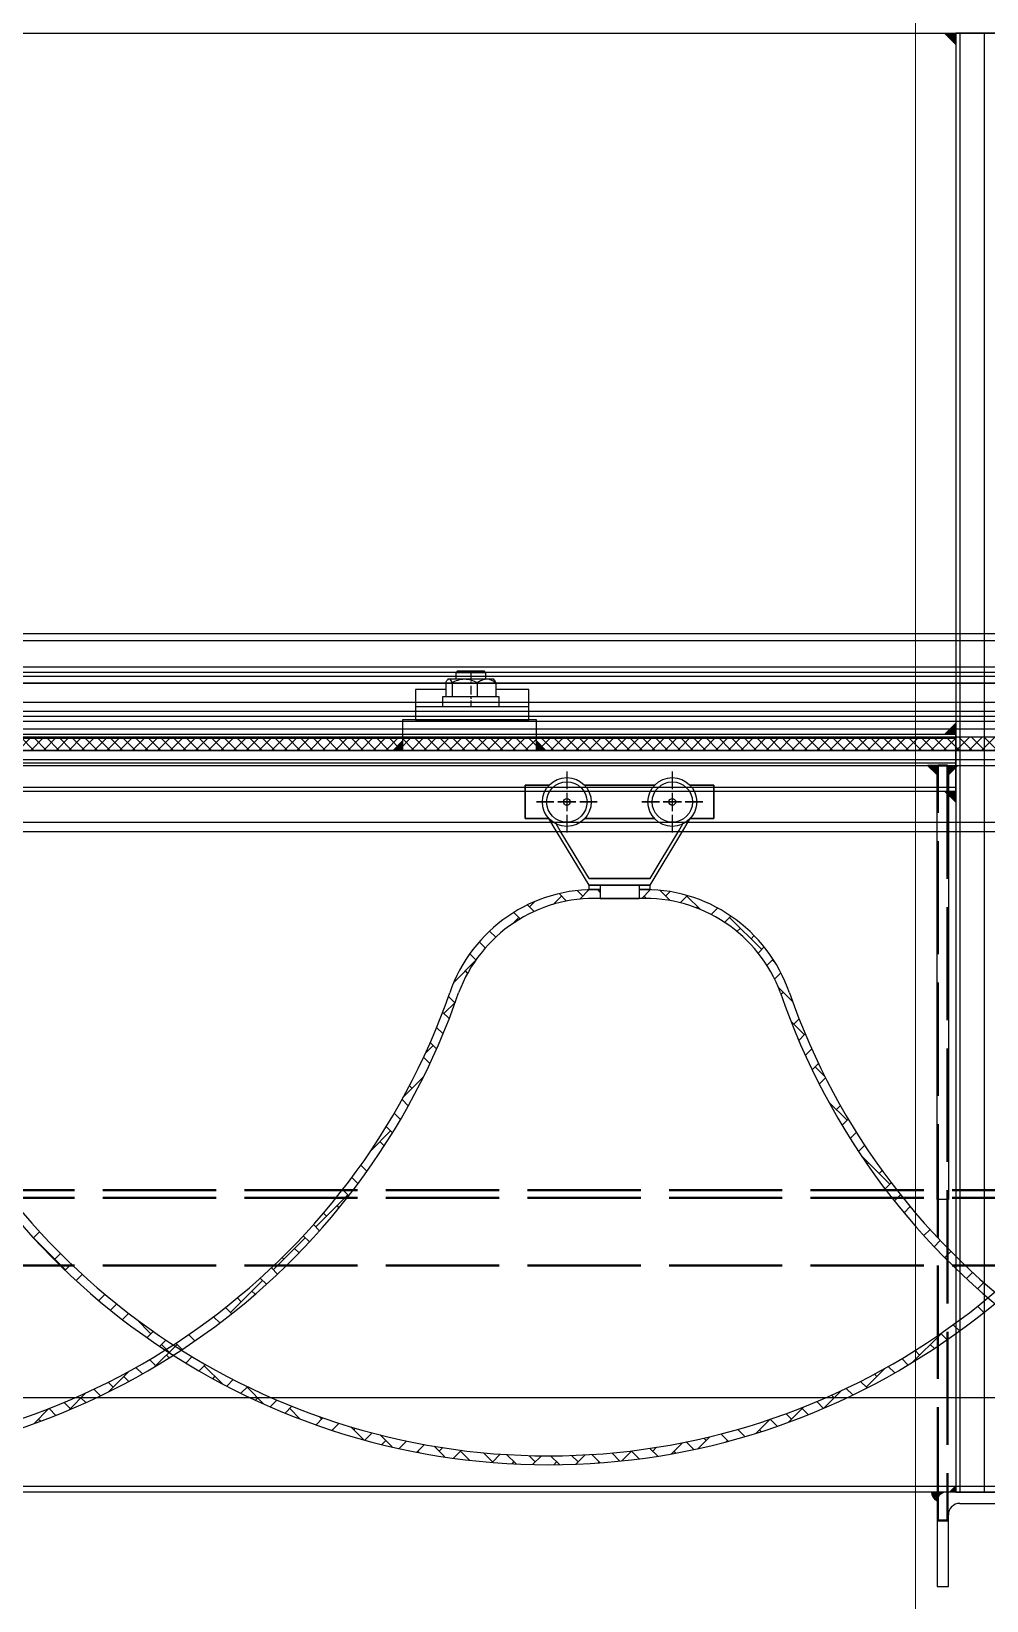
# Model space of a CAD drawing. Header units: centimetres. Extents: x 470464 to 524273, y 49611 to 59074.
# Drawn here: x 504356.6 to 504407.2, y 50525.9 to 50609 of the extents above; entities that cross this region are included whole.
import ezdxf

# ---------------------------------------------------------------- set-up
doc = ezdxf.new("R2010")
doc.units = ezdxf.units.CM
doc.header["$MEASUREMENT"] = 0
for name, pattern in [('1244-MIUM-DD-AR-2000$0$1244_Aselsan_MIUM_2900_Vinç$0$ACAD_ISO02W100', [15, 12, -3]), ('CENTER', [50.8, 31.75, -6.35, 6.35, -6.35]), ('CHAIN', [0.3543, 0.2362, -0.0295, 0.0591, -0.0295])]:
    doc.linetypes.add(name, pattern=pattern)
doc.layers.add('A-ANNO-REVC-01', color=1, linetype='Continuous', lineweight=15, true_color=0xff0000, plot=False)
doc.layers.add('S-COLS-CONC', color=4, linetype='Continuous', lineweight=40)
doc.layers.add('vinç', color=7, linetype='Continuous')
doc.styles.add('BARIŞ BABUR-3', font='arial.ttf')
doc.dimstyles.new('AAA_A4 BVS STANDART', dxfattribs={"dimscale": 12, "dimtxt": 1.8, "dimasz": 1.6, "dimexe": 0.18, "dimexo": 0.0625, "dimgap": 0.09, "dimtad": 1, "dimtoh": 1, "dimdec": 0, "dimzin": 9, "dimdsep": 46, "dimtxsty": 'BARIŞ BABUR-3', "dimcen": 0.09, "dimclrd": 1, "dimclre": 1, "dimclrt": 2, "dimadec": 0, "dimazin": 0, "dimtfac": 1, "dimtdec": 0, "dimtofl": 0, "dimtmove": 0, "dimatfit": 3, "dimfxl": 1, "dimtolj": 1, "dimtzin": 0, "dimlwd": 9, "dimlwe": 9, "dimarcsym": 0})

# ---------------------------------------------------------------- blocks, each defined once
blk = doc.blocks.new('*D147')
at = {"layer": 'A-ANNO-REVC-01', "color": 1, "lineweight": 9, "transparency": 16777216}
for p, q in [((417073.793, 68907.163), (417086.46, 68907.163)), ((417085.02, 68330.963), (417085.02, 68894.363)), ((417069.53, 68318.163), (417086.46, 68318.163))]:
    blk.add_line(p, q, dxfattribs=at)
at = {"layer": 'A-ANNO-REVC-01', "color": 1, "transparency": 16777216}
for points in [[(417082.887, 68894.363), (417087.154, 68894.363), (417085.02, 68907.163)], [(417082.887, 68330.963), (417087.154, 68330.963), (417085.02, 68318.163)]]:
    blk.add_solid(points, dxfattribs=at)
at = {"layer": 'Defpoints', "color": 0, "transparency": 16777216}
for p in [(417073.293, 68907.163), (417085.02, 68907.163), (417069.03, 68318.163)]:
    blk.add_point(p, dxfattribs=at)
at = {"layer": 'A-ANNO-REVC-01', "color": 2, "transparency": 16777216, "insert": (417075.435, 68575.309), "char_height": 14.4, "attachment_point": 5, "rotation": 90, "style": 'BARIŞ BABUR-3'}
blk.add_mtext('\\A1;ZEMİN ve TAVAN ARASI : 589', dxfattribs=at)
blk = doc.blocks.new('ghfhjkdjfdkyufgfktuthkgt')
at = {"color": 2, "ltscale": 0.4}
for p, q in [((417976.883, 69071.163), (416796.458, 69071.163)), ((417976.459, 69070.663), (416796.458, 69070.663)), ((416796.458, 69067.363), (417976.459, 69067.363)), ((416796.458, 69066.863), (417976.459, 69066.863)), ((417068.31, 69063.786), (417068.31, 69063.315)), ((417070.369, 69063.786), (417070.369, 69063.315))]:
    blk.add_line(p, q, dxfattribs=at)
at = {"color": 2}
for p, q in [((417066.545, 69070.048), (417066.545, 69069.117)), ((417066.545, 69070.048), (417066.545, 69069.117)), ((417072.133, 69070.048), (417072.133, 69069.117)), ((417072.133, 69070.048), (417072.133, 69069.117)), ((417065.598, 69069.315), (417064.339, 69069.315)), ((417064.339, 69069.315), (417064.339, 69067.551)), ((417064.339, 69067.551), (417064.339, 69069.315)), ((417064.339, 69069.315), (417065.598, 69069.315)), ((417066.545, 69068.918), (417066.545, 69067.948)), ((417066.545, 69068.918), (417066.545, 69067.948)), ((417071.187, 69069.315), (417067.492, 69069.315)), ((417067.492, 69069.315), (417071.187, 69069.315)), ((417072.133, 69068.918), (417072.133, 69067.948)), ((417072.133, 69068.918), (417072.133, 69067.948)), ((417074.339, 69069.315), (417073.08, 69069.315)), ((417073.08, 69069.315), (417074.339, 69069.315)), ((417074.339, 69067.551), (417074.339, 69069.315)), ((417074.339, 69069.315), (417074.339, 69067.551)), ((417065.861, 69068.433), (417064.93, 69068.433)), ((417064.93, 69068.433), (417065.861, 69068.433)), ((417067.03, 69068.433), (417066.06, 69068.433)), ((417066.06, 69068.433), (417067.03, 69068.433)), ((417066.545, 69067.749), (417066.545, 69066.818)), ((417066.545, 69067.749), (417066.545, 69066.818)), ((417068.16, 69068.433), (417067.229, 69068.433)), ((417067.229, 69068.433), (417068.16, 69068.433)), ((417071.449, 69068.433), (417070.518, 69068.433)), ((417070.518, 69068.433), (417071.449, 69068.433)), ((417072.618, 69068.433), (417071.648, 69068.433)), ((417071.648, 69068.433), (417072.618, 69068.433)), ((417072.133, 69067.749), (417072.133, 69066.818)), ((417072.133, 69067.749), (417072.133, 69066.818)), ((417073.748, 69068.433), (417072.817, 69068.433)), ((417072.817, 69068.433), (417073.748, 69068.433)), ((417064.339, 69067.551), (417065.598, 69067.551)), ((417065.598, 69067.551), (417064.339, 69067.551)), ((417065.988, 69066.904), (417065.598, 69067.551)), ((417065.988, 69066.904), (417065.598, 69067.551)), ((417066.2, 69066.904), (417065.98, 69067.269)), ((417066.2, 69066.904), (417065.98, 69067.269)), ((417067.722, 69064.021), (417065.988, 69066.904)), ((417067.722, 69064.021), (417065.988, 69066.904)), ((417067.722, 69064.374), (417066.2, 69066.904)), ((417067.722, 69064.374), (417066.2, 69066.904)), ((417067.492, 69067.551), (417071.187, 69067.551)), ((417071.187, 69067.551), (417067.492, 69067.551)), ((417070.957, 69064.374), (417072.478, 69066.904)), ((417070.957, 69064.021), (417072.691, 69066.904)), ((417070.957, 69064.374), (417072.478, 69066.904)), ((417070.957, 69064.021), (417072.691, 69066.904)), ((417072.478, 69066.904), (417072.698, 69067.269)), ((417072.478, 69066.904), (417072.698, 69067.269)), ((417072.691, 69066.904), (417073.08, 69067.551)), ((417072.691, 69066.904), (417073.08, 69067.551)), ((417073.08, 69067.551), (417074.339, 69067.551)), ((417074.339, 69067.551), (417073.08, 69067.551)), ((417070.957, 69064.374), (417067.722, 69064.374)), ((417067.722, 69064.374), (417070.957, 69064.374)), ((417070.957, 69064.021), (417067.722, 69064.021)), ((417067.722, 69063.786), (417067.722, 69064.021)), ((417067.722, 69064.021), (417070.957, 69064.021)), ((417067.722, 69063.786), (417067.722, 69064.021)), ((417068.31, 69063.786), (417067.722, 69063.786)), ((417067.722, 69063.786), (417068.31, 69063.786)), ((417068.31, 69064.021), (417068.31, 69063.315)), ((417068.31, 69064.021), (417068.31, 69063.315)), ((417070.369, 69064.021), (417070.369, 69063.315)), ((417070.369, 69064.021), (417070.369, 69063.315)), ((417070.957, 69063.786), (417070.369, 69063.786)), ((417070.369, 69063.786), (417070.957, 69063.786)), ((417070.957, 69063.786), (417070.957, 69064.021)), ((417070.957, 69063.786), (417070.957, 69064.021)), ((417070.369, 69063.315), (417068.31, 69063.315)), ((417068.31, 69063.315), (417070.369, 69063.315))]:
    blk.add_line(p, q, dxfattribs=at)
at = {"color": 2, "linetype": 'Continuous', "ltscale": 0.4}
for p, q in [((417066.528, 69063.179), (417066.132, 69063.574)), ((417067.391, 69063.447), (417067.096, 69063.742)), ((417067.226, 69063.282), (417067.731, 69063.788)), ((417068.31, 69063.659), (417068.179, 69063.79)), ((417070.52, 69063.32), (417070.986, 69063.786)), ((417072.022, 69063.203), (417071.471, 69063.753)), ((417071.778, 69063.447), (417072.013, 69063.682)), ((417064.815, 69062.629), (417064.464, 69062.98)), ((417064.562, 69062.881), (417064.826, 69063.145)), ((417065.816, 69063.004), (417066.259, 69063.447)), ((417070.772, 69063.321), (417070.647, 69063.447)), ((417072.551, 69063.089), (417072.934, 69063.472)), ((417073.623, 69062.734), (417072.909, 69063.447)), ((417073.411, 69062.818), (417073.475, 69062.881)), ((417074.193, 69062.468), (417074.539, 69062.814)), ((417063.646, 69061.965), (417063.997, 69062.316)), ((417064.073, 69062.239), (417063.734, 69062.578)), ((417074.907, 69062.05), (417075.241, 69062.385)), ((417076.869, 69060.618), (417075.172, 69062.316)), ((417062.78, 69061.27), (417062.454, 69061.595)), ((417075.557, 69061.569), (417075.738, 69061.75)), ((417076.303, 69061.184), (417076.472, 69061.353)), ((417061.726, 69060.061), (417061.4, 69060.387)), ((417062.223, 69060.695), (417061.899, 69061.019)), ((417076.678, 69060.428), (417077.003, 69060.752)), ((417060.552, 69058.871), (417061.689, 69060.008)), ((417061.291, 69059.365), (417061.168, 69059.487)), ((417077.149, 69059.767), (417077.476, 69060.094)), ((417077.614, 69059.873), (417077.435, 69060.053)), ((417060.603, 69058.921), (417060.582, 69058.941)), ((417077.556, 69059.043), (417077.89, 69059.377)), ((417078.504, 69057.852), (417077.757, 69058.599)), ((417060.037, 69057.224), (417060.638, 69057.826)), ((417060.603, 69057.79), (417060.271, 69058.122)), ((417077.892, 69058.247), (417078, 69058.356)), ((417060.311, 69056.95), (417059.966, 69057.295)), ((417078.566, 69056.659), (417078.849, 69056.942)), ((417059.988, 69056.142), (417059.645, 69056.484)), ((417079.132, 69056.093), (417078.426, 69056.799)), ((417078.836, 69055.797), (417079.177, 69056.138)), ((417059.044, 69055.101), (417059.471, 69055.527)), ((417059.648, 69055.35), (417059.309, 69055.69)), ((417079.182, 69055.012), (417079.52, 69055.35)), ((417059.294, 69054.573), (417058.957, 69054.911)), ((417079.543, 69054.241), (417079.879, 69054.577)), ((417057.905, 69052.83), (417058.963, 69053.888)), ((417058.925, 69053.811), (417058.905, 69053.83)), ((417080.23, 69053.863), (417079.697, 69054.396)), ((417079.918, 69053.485), (417080.252, 69053.819)), ((417058.34, 69053.265), (417058.208, 69053.396)), ((417057.733, 69051.609), (417057.403, 69051.939)), ((417058.144, 69052.329), (417057.812, 69052.661)), ((417081.395, 69051.568), (417080.413, 69052.549)), ((417080.829, 69052.133), (417081.042, 69052.346)), ((417057.308, 69050.902), (417056.979, 69051.231)), ((417081.128, 69051.301), (417081.458, 69051.631)), ((417056.155, 69049.948), (417057.208, 69051.002)), ((417056.87, 69050.209), (417056.643, 69050.436)), ((417081.559, 69050.6), (417081.887, 69050.929)), ((417082.002, 69049.913), (417082.33, 69050.24)), ((417083.657, 69048.173), (417082.171, 69049.66)), ((417055.955, 69048.861), (417055.629, 69049.187)), ((417082.459, 69049.238), (417082.526, 69049.305)), ((417083.092, 69048.739), (417083.254, 69048.902)), ((417054.989, 69047.565), (417054.664, 69047.889)), ((417055.478, 69048.207), (417055.153, 69048.532)), ((417083.411, 69047.927), (417083.736, 69048.252)), ((417053.249, 69045.911), (417054.946, 69047.608)), ((417054.487, 69046.935), (417054.38, 69047.042)), ((417083.906, 69047.29), (417084.23, 69047.615)), ((417084.287, 69047.544), (417084.223, 69047.608)), ((417084.413, 69046.666), (417084.737, 69046.991)), ((417053.814, 69046.476), (417053.648, 69046.642)), ((417038.281, 69045.339), (417038.605, 69045.663)), ((417039.984, 69043.648), (417038.287, 69045.345)), ((417050.986, 69043.648), (417052.683, 69045.345)), ((417052.907, 69045.121), (417052.582, 69045.445)), ((417053.446, 69045.713), (417053.122, 69046.038)), ((417085.465, 69045.455), (417085.789, 69045.78)), ((417038.827, 69044.754), (417038.852, 69044.779)), ((417039.418, 69044.214), (417039.711, 69044.507)), ((417052.356, 69044.541), (417052.117, 69044.779)), ((417086.009, 69044.868), (417086.333, 69045.193)), ((417086.565, 69044.293), (417086.89, 69044.618)), ((417039.957, 69043.622), (417040.283, 69043.947)), ((417051.216, 69043.417), (417050.891, 69043.743)), ((417051.552, 69044.214), (417051.467, 69044.298)), ((417040.541, 69043.074), (417040.867, 69043.4)), ((417040.736, 69042.895), (417040.549, 69043.082)), ((417048.723, 69041.385), (417050.42, 69043.082)), ((417050.628, 69042.874), (417050.302, 69043.2)), ((417087.715, 69043.18), (417088.041, 69043.506)), ((417088.308, 69042.642), (417088.635, 69042.969)), ((417041.744, 69042.015), (417042.072, 69042.342)), ((417049.289, 69041.951), (417049.088, 69042.152)), ((417050.028, 69042.343), (417049.854, 69042.517)), ((417042.365, 69041.504), (417042.694, 69041.832)), ((417042.998, 69041.005), (417043.328, 69041.335)), ((417048.153, 69040.824), (417047.823, 69041.154)), ((417048.791, 69041.318), (417048.462, 69041.647)), ((417088.638, 69041.38), (417088.309, 69041.709)), ((417088.585, 69041.338), (417088.633, 69041.385)), ((417044.509, 69040.254), (417043.739, 69041.024)), ((417043.943, 69040.819), (417043.974, 69040.85)), ((417044.301, 69040.046), (417044.634, 69040.378)), ((417087.354, 69040.401), (417087.022, 69040.733)), ((417044.718, 69038.512), (417045.895, 69039.688)), ((417044.972, 69039.585), (417045.306, 69039.92)), ((417045.572, 69039.191), (417045.075, 69039.688)), ((417046.165, 69039.418), (417045.83, 69039.753)), ((417046.841, 69039.874), (417046.507, 69040.207)), ((417084.841, 69038.725), (417086.37, 69040.254)), ((417086.019, 69039.474), (417085.804, 69039.688)), ((417086.693, 69039.931), (417086.359, 69040.264)), ((417044.763, 69038.557), (417044.435, 69038.885)), ((417045.476, 69038.975), (417045.329, 69039.122)), ((417046.352, 69038.703), (417046.691, 69039.041)), ((417047.063, 69038.282), (417047.403, 69038.623)), ((417084.632, 69038.598), (417084.292, 69038.937)), ((417085.239, 69039.122), (417084.995, 69039.366)), ((417042.237, 69037.162), (417043.333, 69038.258)), ((417043.331, 69037.727), (417043.066, 69037.991)), ((417044.059, 69038.129), (417043.718, 69038.471)), ((417048.293, 69037.601), (417047.338, 69038.557)), ((417047.786, 69037.874), (417047.903, 69037.991)), ((417048.524, 69037.48), (417048.87, 69037.826)), ((417082.41, 69037.425), (417083.416, 69038.432)), ((417082.976, 69037.991), (417082.847, 69038.12)), ((417083.918, 69038.18), (417083.577, 69038.522)), ((417040.152, 69036.208), (417041.063, 69037.119)), ((417041.831, 69036.964), (417041.481, 69037.314)), ((417042.501, 69037.425), (417042.241, 69037.685)), ((417049.276, 69037.101), (417049.625, 69037.45)), ((417050.497, 69036.528), (417049.6, 69037.425)), ((417080.165, 69036.312), (417081.094, 69037.241)), ((417080.713, 69036.86), (417080.572, 69037.001)), ((417081.695, 69037.01), (417081.345, 69037.359)), ((417082.45, 69037.386), (417082.103, 69037.732)), ((417038.3, 69035.487), (417039.098, 69036.286)), ((417039.471, 69035.93), (417039.11, 69036.29)), ((417040.238, 69036.294), (417039.916, 69036.616)), ((417041.059, 69036.604), (417040.804, 69036.86)), ((417050.042, 69036.735), (417050.166, 69036.86)), ((417050.823, 69036.385), (417051.178, 69036.741)), ((417051.619, 69036.05), (417051.978, 69036.409)), ((417052.425, 69035.733), (417051.863, 69036.294)), ((417078.289, 69035.567), (417079.099, 69036.377)), ((417079.34, 69035.97), (417079.016, 69036.294)), ((417080.14, 69036.301), (417079.784, 69036.658)), ((417038.653, 69035.616), (417038.541, 69035.728)), ((417053.259, 69035.427), (417053.626, 69035.794)), ((417053.56, 69035.728), (417053.423, 69035.865)), ((417054.103, 69035.14), (417054.476, 69035.512)), ((417055.785, 69034.635), (417055.101, 69035.319)), ((417076.579, 69034.988), (417077.309, 69035.718)), ((417077.693, 69035.355), (417077.324, 69035.723)), ((417078.45, 69035.728), (417078.16, 69036.018)), ((417054.17, 69035.118), (417054.126, 69035.163)), ((417055.257, 69035.163), (417055.342, 69035.248)), ((417055.845, 69034.619), (417056.228, 69035.002)), ((417057.297, 69034.254), (417056.661, 69034.89)), ((417056.743, 69034.386), (417056.954, 69034.597)), ((417057.661, 69034.172), (417058.057, 69034.568)), ((417072.089, 69033.893), (417072.678, 69034.482)), ((417073.267, 69034.123), (417072.87, 69034.52)), ((417073.501, 69034.174), (417074.127, 69034.799)), ((417073.925, 69034.597), (417073.8, 69034.722)), ((417075.093, 69034.56), (417074.709, 69034.944)), ((417074.992, 69034.533), (417075.056, 69034.597)), ((417075.978, 69034.807), (417075.599, 69035.186)), ((417075.622, 69035.163), (417075.663, 69035.204)), ((417076.844, 69035.072), (417076.753, 69035.163)), ((417058.6, 69033.98), (417059.002, 69034.382)), ((417058.727, 69033.955), (417058.651, 69034.031)), ((417060.089, 69033.725), (417059.523, 69034.291)), ((417059.783, 69034.031), (417059.97, 69034.219)), ((417060.542, 69033.66), (417060.961, 69034.079)), ((417061.392, 69033.553), (417060.914, 69034.031)), ((417062.611, 69033.466), (417062.128, 69033.949)), ((417062.582, 69033.437), (417063.021, 69033.875)), ((417063.852, 69033.356), (417063.354, 69033.854)), ((417064.874, 69033.466), (417064.539, 69033.801)), ((417064.733, 69033.325), (417065.196, 69033.788)), ((417066.151, 69033.32), (417065.685, 69033.786)), ((417067.137, 69033.466), (417066.796, 69033.806)), ((417067.014, 69033.343), (417067.508, 69033.837)), ((417068.317, 69033.417), (417067.875, 69033.858)), ((417069.356, 69033.509), (417068.926, 69033.939)), ((417069.452, 69033.519), (417069.986, 69034.053)), ((417070.369, 69033.627), (417069.965, 69034.031)), ((417071.358, 69033.77), (417070.946, 69034.182)), ((417071.096, 69034.031), (417071.302, 69034.237)), ((417072.324, 69033.935), (417072.228, 69034.031)), ((417063.643, 69033.366), (417063.742, 69033.466)), ((417065.856, 69033.316), (417066.005, 69033.466)), ((417068.212, 69033.409), (417068.268, 69033.466))]:
    blk.add_line(p, q, dxfattribs=at)
at = {"color": 2}
for centre, radius in [((417066.545, 69068.433), 1.294), ((417066.545, 69068.433), 1.294), ((417072.133, 69068.433), 1.294), ((417072.133, 69068.433), 1.294), ((417066.545, 69068.433), 0.176), ((417066.545, 69068.433), 0.176), ((417072.133, 69068.433), 0.176), ((417072.133, 69068.433), 0.176)]:
    blk.add_circle(centre, radius, dxfattribs=at)
at = {"color": 2, "ltscale": 0.4}
for centre in [(417066.545, 69068.433), (417066.545, 69068.433), (417072.133, 69068.433), (417072.133, 69068.433)]:
    blk.add_circle(centre, 1.07, dxfattribs=at)
for centre, radius, start, end in [((417067.997, 69055.7), 8.092, 87.7843, 161.14297), ((417070.681, 69055.7), 8.092, 18.85703, 92.2157), ((417068, 69055.654), 7.667, 87.68839, 159.69174), ((417070.678, 69055.654), 7.667, 20.30826, 92.31161), ((417025.81, 69070.315), 37, 198.92464, 341.07536), ((417025.81, 69070.354), 36.568, 199.22065, 340.77935), ((417065.579, 69070.315), 37, 198.92464, 341.07536), ((417065.579, 69070.354), 36.568, 199.22065, 340.77935), ((417112.869, 69070.315), 37, 198.92464, 341.07536), ((417112.869, 69070.354), 36.568, 199.22065, 340.77935)]:
    blk.add_arc(centre, radius, start, end, dxfattribs=at)
blk = doc.blocks.new('kjjlkhlljklhıjşlkmkjş')
at = {"ltscale": 0.4}
for points in [[(417087.159, 69213.463), (417086.559, 69213.463), (417087.159, 69212.863)], [(417087.159, 69213.463), (417086.559, 69213.463), (417087.159, 69212.863)], [(417087.159, 69136.163), (417086.823, 69136.163), (417087.159, 69136.499)]]:
    blk.add_hatch(color=2, dxfattribs=at).paths.add_polyline_path(points)
for points in [[(417087.159, 69213.463), (417086.559, 69213.463), (417087.159, 69212.863)], [(417087.159, 69176.313), (417086.559, 69176.313), (417087.159, 69176.913)], [(417087.159, 69173.313), (417086.559, 69173.313), (417087.159, 69172.713)]]:
    blk.add_hatch(color=2).paths.add_polyline_path(points)
h = blk.add_hatch(color=2, dxfattribs=at)
edge = h.paths.add_edge_path()
edge.add_line((417086.659, 69136.163), (417085.866, 69136.163))
edge.add_arc((417086.418, 69136.181), 0.553, 181.78142, 242.1352)
edge.add_arc((417086.659, 69135.663), 0.5, 90, 176.71922, ccw=False)
at = {"color": 2, "ltscale": 1.5}
blk.add_line((416847.159, 69213.463, 0.119), (417930.159, 69213.463, -0.009), dxfattribs=at)
at = {"color": 2, "ltscale": 0.4}
for p, q in [((417087.159, 69212.863, -0.009), (417086.559, 69213.463, -0.009)), ((417087.159, 69212.863, -0.009), (417086.559, 69213.463, -0.009)), ((417086.659, 69136.163, 0.119), (417085.866, 69136.163, 0.119)), ((417091.159, 69136.163, 0.119), (417086.659, 69136.163, 0.119)), ((417087.159, 69136.499, 0.119), (417086.823, 69136.163, 0.119)), ((417087.159, 69136.163, 0.119), (417087.159, 69136.499, 0.119)), ((417086.159, 69135.663, 0.119), (417086.159, 69131.163, 0.119)), ((417087.359, 69135.563, 0.119), (417091.159, 69135.563, 0.119)), ((417086.759, 69131.163, 0.119), (417086.759, 69134.963, 0.119)), ((417086.159, 69131.163, 0.119), (417086.759, 69131.163, 0.119))]:
    blk.add_line(p, q, dxfattribs=at)
at = {"color": 2}
for p, q in [((417087.159, 69212.863, -0.009), (417086.559, 69213.463, -0.009)), ((417087.159, 69213.463, -0.009), (417087.159, 69136.163, 0.119)), ((417090.159, 69213.463, -0.009), (417087.159, 69213.463, -0.009)), ((417087.159, 69213.463, -0.009), (417087.159, 69212.863, -0.009)), ((417087.159, 69176.913, 0.055), (417086.559, 69176.313, 0.055)), ((417087.159, 69176.313, 0.055), (417087.159, 69176.913, 0.055)), ((417087.159, 69176.313, 0.055), (416990.159, 69176.313, 0.055)), ((417087.159, 69173.313, 0.055), (417087.159, 69176.313, 0.055)), ((416990.159, 69173.313, 0.055), (417087.159, 69173.313, 0.055)), ((417087.159, 69172.713, 0.055), (417086.559, 69173.313, 0.055)), ((417087.159, 69173.313, 0.055), (417087.159, 69172.713, 0.055)), ((417888.659, 69136.163, 0.119), (416888.659, 69136.163, 0.119)), ((417087.159, 69136.163, 0.119), (417090.159, 69136.163, 0.119))]:
    blk.add_line(p, q, dxfattribs=at)
at = {"color": 2, "ltscale": 4}
blk.add_line((417087.359, 69213.463, -0.009), (417087.359, 69136.163, 0.119), dxfattribs=at)
at = {"color": 2, "linetype": 'CENTER', "ltscale": 30}
for p, q in [((417088.659, 69213.463, -0.009), (417088.659, 69136.163, 0.119)), ((416990.159, 69174.813, 0.055), (417087.159, 69174.813, 0.055))]:
    blk.add_line(p, q, dxfattribs=at)
at = {"color": 2, "ltscale": 3}
for p, q in [((416990.159, 69176.113, 0.055), (417087.159, 69176.113, 0.055)), ((416990.159, 69173.513, 0.055), (417087.159, 69173.513, 0.055)), ((417888.659, 69141.163, 0.239), (416888.659, 69141.163, 0.119)), ((417888.659, 69136.463, 0.239), (416888.659, 69136.463, 0.119))]:
    blk.add_line(p, q, dxfattribs=at)
at = {"color": 2, "ltscale": 0.4}
for centre, radius, start, end in [((417086.418, 69136.181, 0.119), 0.553, 181.78142, 242.1352), ((417086.659, 69135.663, 0.119), 0.5, 90, 180), ((417086.659, 69135.663, 0.119), 0.5, 90, 176.71922), ((417087.359, 69134.963, 0.119), 0.6, 90, 180)]:
    blk.add_arc(centre, radius, start, end, dxfattribs=at)
blk = doc.blocks.new('tyrterwefbrrbevrwc')
at = {"color": 2}
for p, q in [((416798.859, 68256.164), (417974.059, 68256.164)), ((416798.859, 68253.905), (417974.059, 68253.905)), ((416798.859, 68253.525), (417974.059, 68253.525))]:
    blk.add_line(p, q, dxfattribs=at)
at = {"layer": 'vinç', "color": 2}
for p, q in [((417974.059, 68255.764), (416798.859, 68255.764)), ((417974.059, 68254.38), (416798.859, 68254.38)), ((417974.059, 68254.095), (416798.859, 68254.095)), ((417974.059, 68253.525), (416798.859, 68253.525)), ((417974.059, 68252.51), (416798.859, 68252.51)), ((417974.059, 68252.023), (416798.859, 68252.023)), ((417974.059, 68251.765), (416798.859, 68251.765)), ((417974.059, 68251.494), (416798.859, 68251.494)), ((417974.059, 68251.096), (416798.859, 68251.096)), ((417974.059, 68250.663), (416798.859, 68250.663))]:
    blk.add_line(p, q, dxfattribs=at)
blk = doc.blocks.new('tyrteryrteyyt3rwerw')
h = blk.add_hatch()
h.set_pattern_fill('ANSI37', color=2, scale=3.8, angle=360)
h.set_pattern_definition([(45, (342050.756, 161193.00613), (-0.335875721, 0.335875721), []), (135, (342050.756, 161193.00613), (-0.335875721, -0.335875721), [])])
h.paths.add_polyline_path([(416798.859, 68195.663), (416798.859, 68194.963), (417974.059, 68194.963), (417974.059, 68195.663)])
at = {"color": 2}
blk.add_lwpolyline([(417974.059, 68195.663), (416798.859, 68195.663), (416798.859, 68194.963), (417974.059, 68194.963)], close=True, dxfattribs=at)
blk = doc.blocks.new('hfgdtnyrmuntyr')
h = blk.add_hatch(color=2)
h.dxf.hatch_style = 1
h.paths.add_polyline_path([(417085.659, 68194.163), (417086.159, 68193.663), (417086.159, 68194.163)])
h = blk.add_hatch(color=2)
h.dxf.hatch_style = 1
h.paths.add_polyline_path([(417086.759, 68194.163), (417086.759, 68193.663), (417087.259, 68194.163)])
at = {"color": 2, "ltscale": 0.4}
for points in [[(416783.759, 68194.163), (417989.159, 68194.163), (417989.159, 68194.963), (416783.759, 68194.963)], [(417086.759, 68194.163), (417086.759, 68171.163), (417086.159, 68171.163), (417086.159, 68194.163)]]:
    blk.add_lwpolyline(points, close=True, dxfattribs=at)
at = {"color": 2}
for points in [[(417086.159, 68194.163), (417085.659, 68194.163), (417086.159, 68193.663), (417086.159, 68194.163)], [(417086.759, 68194.163), (417087.259, 68194.163), (417086.759, 68193.663), (417086.759, 68194.163)]]:
    blk.add_lwpolyline(points, dxfattribs=at)
at = {"layer": 'S-COLS-CONC', "color": 2, "linetype": '1244-MIUM-DD-AR-2000$0$1244_Aselsan_MIUM_2900_Vinç$0$ACAD_ISO02W100', "ltscale": 0.5}
for p, q in [((417955.459, 68171.663), (416817.459, 68171.663)), ((417955.459, 68171.263), (416817.459, 68171.263)), ((417955.459, 68167.663), (416817.459, 68167.663))]:
    blk.add_line(p, q, dxfattribs=at)
blk.add_lwpolyline([(417086.209, 68194.163), (417086.709, 68194.163), (417086.709, 68154.163), (417086.209, 68154.163)], close=True, dxfattribs=at)
blk = doc.blocks.new('BEKET 105 ÖN')
at = {"color": 2, "linetype": 'Continuous'}
for p, q in [((1790017.88, -473032.05), (1790016.88, -473033.05)), ((1790017.88, -473032.05), (1790031.88, -473032.05)), ((1790032.88, -473033.05), (1790031.88, -473032.05)), ((1790011.56, -473038.39), (1790011.56, -473045.89)), ((1790012.88, -473036.39), (1790012.51, -473036.79)), ((1790012.88, -473036.39), (1790013.24, -473036.39)), ((1790013.24, -473036.39), (1790021.57, -473036.39)), ((1790014.91, -473038.39), (1790014.91, -473045.89)), ((1790016.88, -473033.05), (1790016.88, -473036.39)), ((1790032.88, -473033.05), (1790016.88, -473033.05)), ((1790021.57, -473036.39), (1790033.21, -473036.39)), ((1790028.23, -473038.39), (1790028.23, -473045.89)), ((1790032.88, -473036.39), (1790032.88, -473033.05)), ((1790033.21, -473036.39), (1790036.88, -473036.39)), ((1790037.25, -473036.79), (1790036.88, -473036.39)), ((1790038.2, -473038.39), (1790038.2, -473045.89)), ((1790009.88, -473045.89), (1790009.88, -473050.95)), ((1790039.88, -473045.89), (1790009.88, -473045.89)), ((1790039.88, -473050.76), (1790039.88, -473045.89)), ((1789995.56, -473050.95), (1790055.56, -473050.95))]:
    blk.add_line(p, q, dxfattribs=at)
at = {"color": 2, "linetype": 'CHAIN', "ltscale": 20}
blk.add_line((1790024.88, -473032.05), (1790024.88, -473050.95), dxfattribs=at)
at = {"color": 2, "linetype": 'Continuous'}
blk.add_lwpolyline([(1790011.56, -473041.89), (1789995.56, -473041.89), (1789995.56, -473058.09), (1790055.56, -473058.09), (1790055.56, -473041.89), (1790038.2, -473041.89)], dxfattribs=at)
blk.add_lwpolyline([(1789988.7, -473074.25), (1790059.7, -473074.25), (1790059.7, -473058.09), (1789988.7, -473058.09)], close=True, dxfattribs=at)
for points, knots in [([(1790011.56, -473038.39), (1790011.82, -473037.81), (1790012.09, -473037.31), (1790012.64, -473036.6), (1790012.94, -473036.39), (1790013.24, -473036.39)], [0, 0, 0, 0, 0.5, 0.5, 1, 1, 1, 1]), ([(1790014.91, -473038.39), (1790015.95, -473037.81), (1790017.01, -473037.31), (1790019.22, -473036.6), (1790020.4, -473036.39), (1790021.57, -473036.39)], [0, 0, 0, 0, 0.5, 0.5, 1, 1, 1, 1]), ([(1790028.23, -473038.39), (1790029, -473037.81), (1790029.8, -473037.31), (1790031.46, -473036.6), (1790032.34, -473036.39), (1790033.21, -473036.39)], [0, 0, 0, 0, 0.5, 0.5, 1, 1, 1, 1]), ([(1790038.2, -473038.39), (1790037.94, -473037.81), (1790037.67, -473037.31), (1790037.35, -473036.9), (1790037.3, -473036.84), (1790037.25, -473036.79)], [0, 0, 0, 0, 0.855795, 0.855795, 1, 1, 1, 1])]:
    blk.add_open_spline(points, degree=3, knots=knots, dxfattribs=at)
for points in [[(1790013.24, -473036.39), (1790013.82, -473036.39), (1790014.39, -473037.23), (1790014.91, -473038.39)], [(1790021.57, -473036.39), (1790023.9, -473036.39), (1790026.16, -473037.23), (1790028.23, -473038.39)], [(1790033.21, -473036.39), (1790034.96, -473036.39), (1790036.65, -473037.23), (1790038.2, -473038.39)]]:
    blk.add_open_spline(points, degree=3, dxfattribs=at)
blk = doc.blocks.new('tdrgrtryhrts')
at = {"ltscale": 0.4}
h = blk.add_hatch(color=2, dxfattribs=at)
h.dxf.hatch_style = 1
h.paths.add_polyline_path([(417051.341, 68971.963), (417051.841, 68972.463), (417051.841, 68971.963)])
h = blk.add_hatch(color=2, dxfattribs=at)
h.dxf.hatch_style = 1
h.paths.add_polyline_path([(417058.941, 68971.963), (417058.941, 68972.463), (417059.441, 68971.963)])
at = {"color": 2, "ltscale": 0.4}
for points in [[(417051.841, 68971.963), (417051.841, 68972.463), (417051.341, 68971.963), (417051.841, 68971.963)], [(417058.941, 68971.963), (417058.941, 68972.463), (417059.441, 68971.963), (417058.941, 68971.963)]]:
    blk.add_lwpolyline(points, dxfattribs=at)
at = {"color": 2, "xscale": 0.1, "yscale": 0.1, "zscale": 0.1, "rotation": 359.9999999999999}
blk.add_blockref('BEKET 105 ÖN', (238052.971, 116279.388), dxfattribs=at)
blk.add_blockref('BEKET 105 ÖN', (238052.971, 116279.388), dxfattribs=at)
blk = doc.blocks.new('lkjşlkjkloıjljikşlklş')
at = {"layer": 'vinç', "color": 2}
for name, p in [('tyrterwefbrrbevrwc', (0, 611)), ('tdrgrtryhrts', (6, -111)), ('tyrteryrteyyt3rwerw', (0, 666)), ('hfgdtnyrmuntyr', (0, 666))]:
    blk.add_blockref(name, p, dxfattribs=at)
blk = doc.blocks.new('DHSETSRDJFDS')
at = {"layer": 'vinç', "color": 2}
for name, p in [('kjjlkhlljklhıjşlkmkjş', (0, -384.5, -0.119)), ('lkjşlkjkloıjljikşlklş', (0, -70)), ('ghfhjkdjfdkyufgfktuthkgt', (0, -280.2))]:
    blk.add_blockref(name, p, dxfattribs=at)
at = {"layer": 'A-ANNO-REVC-01', "color": 6}
dim = blk.add_linear_dim(base=(417085.02, 68907.163), p1=(417069.03, 68318.163), p2=(417073.293, 68907.163), angle=90, text='ZEMİN ve TAVAN ARASI : <>', dimstyle='AAA_A4 BVS STANDART', override={"dimscale": 8, "dimtxsty": 'BARIŞ BABUR-3'}, dxfattribs=at)
dim.commit()
dim.dimension.update_dxf_attribs({"geometry": '*D147', "text_midpoint": (417085.02, 68575.309), "dimtype": 128})

msp = doc.modelspace()

# ---------------------------------------------------------------- block references
at = {"layer": 'vinç', "color": 0}
msp.add_blockref('DHSETSRDJFDS', (87318.426, -18220.054), dxfattribs=at)

doc.saveas('drawing.dxf')
